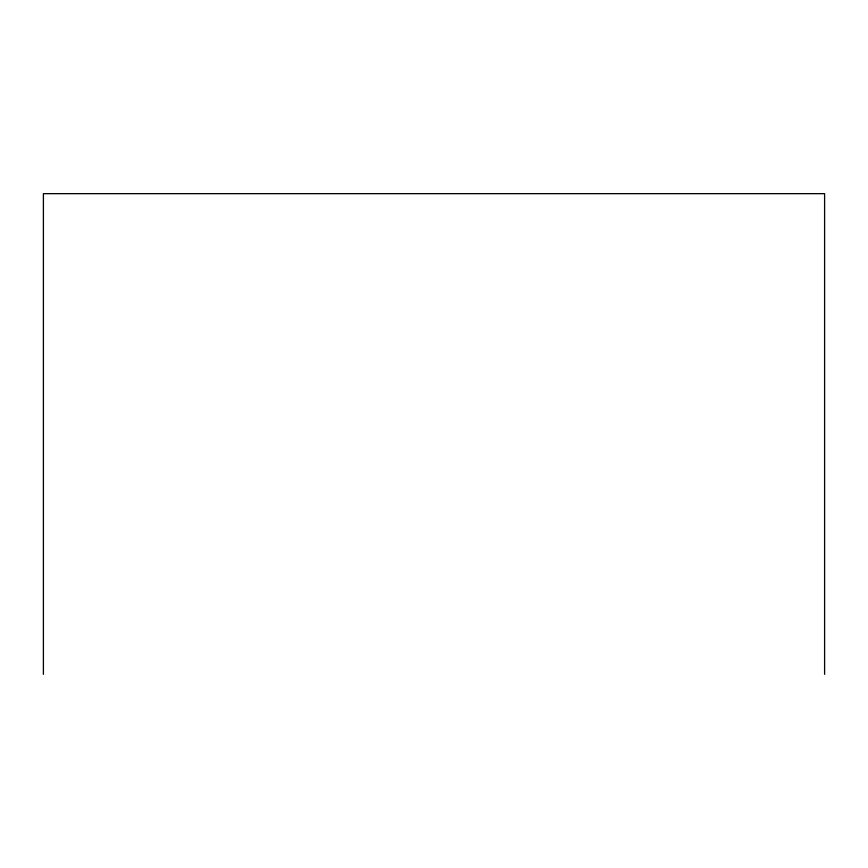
<?xml version="1.0" encoding="UTF-8"?>
<svg xmlns="http://www.w3.org/2000/svg" width="868" height="868" viewBox="0 0 868 868"><rect width="100%" height="100%" fill="white"/><g stroke="black" fill="none" stroke-linecap="round" stroke-linejoin="round"><path stroke-width="1.3" d="M824.6 674.338L824.6 193.662L43.4 193.662L43.4 674.338"/></g></svg>
